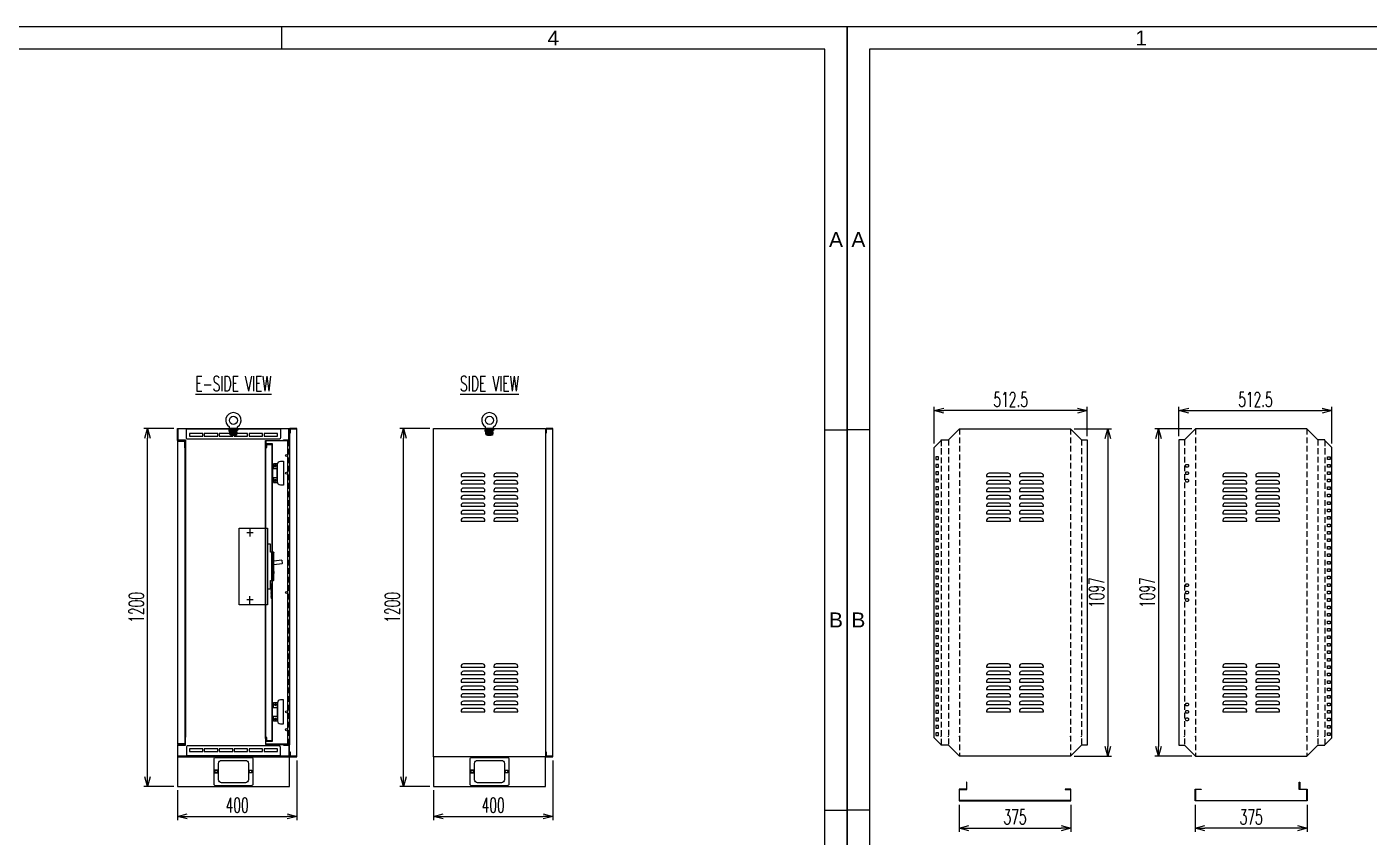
# Model space of a CAD drawing. Header units: millimetres. Extents: x 44190 to 77260, y -67199 to -50358.
# Drawn here: x 57778 to 62274, y -64665 to -61949 of the extents above; entities that cross this region are included whole.
import ezdxf
from ezdxf.enums import TextEntityAlignment as Align

# ---------------------------------------------------------------- set-up
doc = ezdxf.new("R2010")
doc.units = ezdxf.units.MM
doc.header["$LTSCALE"] = 3
for name, pattern in [('ACAD_ISO04W100', [30, 24, -3, 0, -3]), ('CACHE2', [4.7625, 3.175, -1.5875]), ('HIDDEN', [9.525, 6.35, -3.175])]:
    doc.linetypes.add(name, pattern=pattern)
for name, color, linetype in [('1', 3, 'Continuous'), ('@.TEXT', 7, 'Continuous'), ('@.VISIBLE', 7, 'Continuous'), ('centerline', 6, 'ACAD_ISO04W100'), ('dim', 7, 'Continuous'), ('equipments', 2, 'Continuous')]:
    doc.layers.add(name, color=color, linetype=linetype)
for name, color, linetype, lineweight in [('@.DM. NÉT ĐỨT', 8, 'HIDDEN', 9), ('FORT', 2, 'Continuous', 35), ('POINTILLE', 8, 'CACHE2', 25)]:
    doc.layers.add(name, color=color, linetype=linetype, lineweight=lineweight)
doc.styles.add('Ann_w01', font='romans.shx', dxfattribs={"width": 0.6, "bigfont": 'chineset.shx'})
doc.styles.add('Arial', font='arial.ttf')
doc.dimstyles.new('Dim 01_SC25', dxfattribs={"dimscale": 25, "dimtxt": 2, "dimasz": 1.3, "dimexe": 0.5, "dimexo": 0.5, "dimgap": 0.5, "dimtad": 1, "dimdec": 1, "dimzin": 12, "dimdsep": 46, "dimtxsty": 'Ann_w01', "dimblk": 'OPEN30', "dimcen": 1.5, "dimclrd": 6, "dimclre": 6, "dimclrt": 3, "dimadec": 1, "dimazin": 3, "dimtm": 1e-09, "dimtfac": 1, "dimtdec": 1, "dimtmove": 0, "dimatfit": 3, "dimldrblk": 'OPEN30', "dimfxl": 1, "dimtolj": 1, "dimlwd": 20, "dimlwe": 20, "dimarcsym": 0})

# ---------------------------------------------------------------- blocks, each defined once
blk = doc.blocks.new('HL012 D')
at = {"color": 6, "linetype": 'Continuous'}
for p, q in [((13.5, 24.3), (6.5, 24.3)), ((10, 20.8), (10, 27.8)), ((13.5, -24.2), (6.5, -24.2)), ((10, -27.7), (10, -20.7))]:
    blk.add_line(p, q, dxfattribs=at)
at = {"layer": 'centerline'}
for p, q in [((-1, 10), (1, 10)), ((-1, -10), (1, -10))]:
    blk.add_line(p, q, dxfattribs=at)
at = {"layer": 'equipments'}
for points in [[(16, 15), (0, 15), (0, -15), (16, -15)], [(4, -15), (4, -31.5), (16, -31.5), (16, 31.5), (4, 31.5), (4, 15)]]:
    blk.add_lwpolyline(points, dxfattribs=at)
for centre in [(10, 24.3), (10, -24.2)]:
    blk.add_circle(centre, 2.5, dxfattribs=at)
at = {"layer": 'equipments', "color": 8}
for centre in [(10, 24.3), (10, -24.2)]:
    blk.add_arc(centre, 3, 0, 270, dxfattribs=at)
blk = doc.blocks.new('A$Cfe2f87ee')
at = {"color": 2}
blk.add_lwpolyline([(125, 0), (5, 0, -0.414214), (0, 5), (0, 90, -0.414214), (5, 95), (125, 95, -0.414214), (130, 90), (130, 5, -0.414214)], format="xyb", close=True, dxfattribs=at)
for centre in [(7.5, 47.5), (122.5, 47.5)]:
    blk.add_circle(centre, 4.5, dxfattribs=at)
blk = doc.blocks.new('HM12_COTE')
at = {"layer": 'FORT'}
for p, q in [((-11, 9.2), (-9.5, 10)), ((-11, 0.8), (-11, 9.2)), ((-9.5, 0), (-11, 0.8)), ((9.5, 10), (-9.5, 10)), ((-9.5, 0), (9.5, 0)), ((-5.5, 0.8), (-5.5, 9.2)), ((5.5, 0.8), (5.5, 9.2)), ((11, 9.2), (9.5, 10)), ((9.5, 0), (11, 0.8)), ((11, 0.8), (11, 9.2))]:
    blk.add_line(p, q, dxfattribs=at)
for centre, radius, start, end in [((-8.2, 5.1), 4.86, 55.6159, 124.3841), ((-8.2, 4.9), 4.86, 235.6159, 304.3841), ((0, -8.2), 18.2, 72.4121, 107.5879), ((0, 18.2), 18.2, 252.4121, 287.5879), ((8.2, 5.1), 4.86, 55.6159, 124.3841), ((8.2, 4.9), 4.86, 235.6159, 304.3841)]:
    blk.add_arc(centre, radius, start, end, dxfattribs=at)
blk = doc.blocks.new('CALE_M12_IPN')
at = {"layer": 'FORT'}
for p, q in [((-13.5, 3.61), (13.5, 3.61)), ((-13.5, -1.89), (-13.5, 3.61)), ((13.5, 1.89), (-13.5, -1.89)), ((13.5, 3.61), (13.5, 1.89))]:
    blk.add_line(p, q, dxfattribs=at)
at = {"layer": 'POINTILLE'}
for p, q in [((-7, 3.61), (-7, -0.98)), ((7, 3.61), (7, 0.98))]:
    blk.add_line(p, q, dxfattribs=at)
blk = doc.blocks.new('RONDELLE_M12')
at = {"layer": 'FORT'}
blk.add_lwpolyline([(-13.5, 2.5), (-13.5, 0), (13.5, 0), (13.5, 2.5)], close=True, dxfattribs=at)
at = {"layer": 'POINTILLE'}
for p, q in [((-7, 0), (-7, 2.5)), ((7, 0), (7, 2.5))]:
    blk.add_line(p, q, dxfattribs=at)
blk = doc.blocks.new('Lifting Side')
at = {"layer": 'centerline'}
blk.add_line((0, -2), (0, 2), dxfattribs=at)
at = {"layer": 'equipments', "lineweight": 0}
for p, q in [((-13.5, 0), (-13.5, 4.8)), ((13.5, 0), (-13.5, 0)), ((-6, 0), (-6, -24)), ((6, 0), (-6, 0)), ((6, 0), (6, -24)), ((13.5, 0), (13.5, 4.8)), ((6, -24), (-6, -24))]:
    blk.add_line(p, q, dxfattribs=at)
at = {"layer": 'equipments', "color": 8, "lineweight": 0}
for p, q in [((6, -1), (-6, -3)), ((6, -3), (-6, -5)), ((6, -5), (-6, -7)), ((6, -7), (-6, -9)), ((6, -9), (-6, -11)), ((6, -11), (-6, -13)), ((6, -13), (-6, -15)), ((6, -15), (-6, -17)), ((6, -17), (-6, -19)), ((6, -19), (-6, -21)), ((6, -21), (-6, -23))]:
    blk.add_line(p, q, dxfattribs=at)
at = {"layer": 'equipments', "lineweight": 0}
blk.add_circle((0, 27), 13.5, dxfattribs=at)
blk.add_arc((0, 27), 26, 301.2807, 238.7193, dxfattribs=at)
for name, p in [('RONDELLE_M12', (0, -4.5)), ('CALE_M12_IPN', (0, -8.1)), ('HM12_COTE', (0, -20))]:
    blk.add_blockref(name, p)
blk = doc.blocks.new('_Open30')
at = {"color": 0, "linetype": 'ByBlock', "lineweight": -2}
for p, q in [((-1, 0.27), (0, 0)), ((0, 0), (-1, -0.27)), ((0, 0), (-1, 0))]:
    blk.add_line(p, q, dxfattribs=at)
blk = doc.blocks.new('*D301')
at = {"layer": 'Defpoints', "color": 0, "transparency": 16777216}
for p in [(58182, -63294.8), (58282, -63294.8), (58282, -64494.8)]:
    blk.add_point(p, dxfattribs=at)
at = {"layer": 'dim', "color": 6, "lineweight": 20, "transparency": 16777216}
for p, q in [((58269.5, -63294.8), (58169.5, -63294.8)), ((58182, -64462.3), (58182, -63327.3)), ((58269.5, -64494.8), (58169.5, -64494.8))]:
    blk.add_line(p, q, dxfattribs=at)
at = {"layer": 'dim', "color": 6, "lineweight": 20, "transparency": 16777216, "xscale": 32.5, "yscale": 32.5, "zscale": 32.5}
for p, rotation in [((58182, -63294.8), 90), ((58182, -64494.8), 270)]:
    blk.add_blockref('_Open30', p, dxfattribs=dict(at, rotation=rotation))
at = {"layer": 'dim', "color": 3, "transparency": 16777216, "insert": (58144.5, -63894.8), "char_height": 50, "attachment_point": 5, "rotation": 90, "style": 'Ann_w01'}
blk.add_mtext('\\A1;1200', dxfattribs=at)
blk = doc.blocks.new('*D302')
at = {"layer": 'Defpoints', "color": 0, "transparency": 16777216}
for p in [(58682, -64394.8), (58282, -64494.8), (58682, -64594.8)]:
    blk.add_point(p, dxfattribs=at)
at = {"layer": 'dim', "color": 6, "lineweight": 20, "transparency": 16777216}
for p, q in [((58682, -64407.3), (58682, -64607.3)), ((58282, -64507.3), (58282, -64607.3)), ((58314.5, -64594.8), (58649.5, -64594.8))]:
    blk.add_line(p, q, dxfattribs=at)
at = {"layer": 'dim', "color": 6, "lineweight": 20, "transparency": 16777216, "xscale": 32.5, "yscale": 32.5, "zscale": 32.5, "rotation": 180}
blk.add_blockref('_Open30', (58282, -64594.8), dxfattribs=at)
at = {"layer": 'dim', "color": 6, "lineweight": 20, "transparency": 16777216, "xscale": 32.5, "yscale": 32.5, "zscale": 32.5}
blk.add_blockref('_Open30', (58682, -64594.8), dxfattribs=at)
at = {"layer": 'dim', "color": 3, "transparency": 16777216, "insert": (58482, -64557.3), "char_height": 50, "attachment_point": 5, "style": 'Ann_w01'}
blk.add_mtext('\\A1;400', dxfattribs=at)
blk = doc.blocks.new('*D303')
at = {"layer": 'Defpoints', "color": 0, "transparency": 16777216}
for p in [(59039.6, -63294.8), (59139.6, -63294.8), (59139.6, -64494.8)]:
    blk.add_point(p, dxfattribs=at)
at = {"layer": 'dim', "color": 6, "lineweight": 20, "transparency": 16777216}
for p, q in [((59127.1, -63294.8), (59027.1, -63294.8)), ((59039.6, -64462.3), (59039.6, -63327.3)), ((59127.1, -64494.8), (59027.1, -64494.8))]:
    blk.add_line(p, q, dxfattribs=at)
at = {"layer": 'dim', "color": 6, "lineweight": 20, "transparency": 16777216, "xscale": 32.5, "yscale": 32.5, "zscale": 32.5}
for p, rotation in [((59039.6, -63294.8), 90), ((59039.6, -64494.8), 270)]:
    blk.add_blockref('_Open30', p, dxfattribs=dict(at, rotation=rotation))
at = {"layer": 'dim', "color": 3, "transparency": 16777216, "insert": (59002.1, -63894.8), "char_height": 50, "attachment_point": 5, "rotation": 90, "style": 'Ann_w01'}
blk.add_mtext('\\A1;1200', dxfattribs=at)
blk = doc.blocks.new('*D304')
at = {"layer": 'Defpoints', "color": 0, "transparency": 16777216}
for p in [(59539.6, -64394.8), (59139.6, -64494.8), (59539.6, -64594.8)]:
    blk.add_point(p, dxfattribs=at)
at = {"layer": 'dim', "color": 6, "lineweight": 20, "transparency": 16777216}
for p, q in [((59539.6, -64407.3), (59539.6, -64607.3)), ((59139.6, -64507.3), (59139.6, -64607.3)), ((59172.1, -64594.8), (59507.1, -64594.8))]:
    blk.add_line(p, q, dxfattribs=at)
at = {"layer": 'dim', "color": 6, "lineweight": 20, "transparency": 16777216, "xscale": 32.5, "yscale": 32.5, "zscale": 32.5, "rotation": 180}
blk.add_blockref('_Open30', (59139.6, -64594.8), dxfattribs=at)
at = {"layer": 'dim', "color": 6, "lineweight": 20, "transparency": 16777216, "xscale": 32.5, "yscale": 32.5, "zscale": 32.5}
blk.add_blockref('_Open30', (59539.6, -64594.8), dxfattribs=at)
at = {"layer": 'dim', "color": 3, "transparency": 16777216, "insert": (59339.6, -64557.3), "char_height": 50, "attachment_point": 5, "style": 'Ann_w01'}
blk.add_mtext('\\A1;400', dxfattribs=at)
blk = doc.blocks.new('*D307')
at = {"layer": 'Defpoints', "color": 0, "transparency": 16777216}
for p in [(61691.2, -64543.3), (62066.2, -64543.3), (61691.2, -64634.5)]:
    blk.add_point(p, dxfattribs=at)
at = {"layer": 'dim', "color": 6, "lineweight": 20, "transparency": 16777216}
for p, q in [((61691.2, -64555.8), (61691.2, -64647)), ((62066.2, -64555.8), (62066.2, -64647)), ((62033.7, -64634.5), (61723.7, -64634.5))]:
    blk.add_line(p, q, dxfattribs=at)
at = {"layer": 'dim', "color": 6, "lineweight": 20, "transparency": 16777216, "xscale": 32.5, "yscale": 32.5, "zscale": 32.5, "rotation": 180}
blk.add_blockref('_Open30', (61691.2, -64634.5), dxfattribs=at)
at = {"layer": 'dim', "color": 6, "lineweight": 20, "transparency": 16777216, "xscale": 32.5, "yscale": 32.5, "zscale": 32.5}
blk.add_blockref('_Open30', (62066.2, -64634.5), dxfattribs=at)
at = {"layer": 'dim', "color": 3, "transparency": 16777216, "insert": (61878.7, -64597), "char_height": 50, "attachment_point": 5, "style": 'Ann_w01'}
blk.add_mtext('\\A1;375', dxfattribs=at)
blk = doc.blocks.new('*D308')
at = {"layer": 'Defpoints', "color": 0, "transparency": 16777216}
for p in [(61692.5, -63296.3), (61568, -64393.3), (61692.5, -64393.3)]:
    blk.add_point(p, dxfattribs=at)
at = {"layer": 'dim', "color": 6, "lineweight": 20, "transparency": 16777216}
for p, q in [((61680, -63296.3), (61555.5, -63296.3)), ((61568, -63328.8), (61568, -64360.8)), ((61680, -64393.3), (61555.5, -64393.3))]:
    blk.add_line(p, q, dxfattribs=at)
at = {"layer": 'dim', "color": 6, "lineweight": 20, "transparency": 16777216, "xscale": 32.5, "yscale": 32.5, "zscale": 32.5}
for p, rotation in [((61568, -63296.3), 90), ((61568, -64393.3), 270)]:
    blk.add_blockref('_Open30', p, dxfattribs=dict(at, rotation=rotation))
at = {"layer": 'dim', "color": 3, "transparency": 16777216, "insert": (61530.5, -63844.8), "char_height": 50, "attachment_point": 5, "rotation": 90, "style": 'Ann_w01'}
blk.add_mtext('\\A1;1097', dxfattribs=at)
blk = doc.blocks.new('*D309')
at = {"layer": 'Defpoints', "color": 0, "transparency": 16777216}
for p in [(62149.3, -63235.3), (61636.8, -63333.3), (62149.3, -63358.3)]:
    blk.add_point(p, dxfattribs=at)
at = {"layer": 'dim', "color": 6, "lineweight": 20, "transparency": 16777216}
for p, q in [((61636.8, -63320.8), (61636.8, -63222.8)), ((61669.3, -63235.3), (62116.8, -63235.3)), ((62149.3, -63345.8), (62149.3, -63222.8))]:
    blk.add_line(p, q, dxfattribs=at)
at = {"layer": 'dim', "color": 6, "lineweight": 20, "transparency": 16777216, "xscale": 32.5, "yscale": 32.5, "zscale": 32.5, "rotation": 180}
blk.add_blockref('_Open30', (61636.8, -63235.3), dxfattribs=at)
at = {"layer": 'dim', "color": 6, "lineweight": 20, "transparency": 16777216, "xscale": 32.5, "yscale": 32.5, "zscale": 32.5}
blk.add_blockref('_Open30', (62149.3, -63235.3), dxfattribs=at)
at = {"layer": 'dim', "color": 3, "transparency": 16777216, "insert": (61893.1, -63197.8), "char_height": 50, "attachment_point": 5, "style": 'Ann_w01'}
blk.add_mtext('\\A1;512.5', dxfattribs=at)
blk = doc.blocks.new('*D310')
at = {"layer": 'Defpoints', "color": 0, "transparency": 16777216}
for p in [(60900.1, -64543.3), (61275.1, -64543.3), (61275.1, -64634.5)]:
    blk.add_point(p, dxfattribs=at)
at = {"layer": 'dim', "color": 6, "lineweight": 20, "transparency": 16777216}
for p, q in [((60900.1, -64555.8), (60900.1, -64647)), ((61275.1, -64555.8), (61275.1, -64647)), ((60932.6, -64634.5), (61242.6, -64634.5))]:
    blk.add_line(p, q, dxfattribs=at)
at = {"layer": 'dim', "color": 6, "lineweight": 20, "transparency": 16777216, "xscale": 32.5, "yscale": 32.5, "zscale": 32.5, "rotation": 180}
blk.add_blockref('_Open30', (60900.1, -64634.5), dxfattribs=at)
at = {"layer": 'dim', "color": 6, "lineweight": 20, "transparency": 16777216, "xscale": 32.5, "yscale": 32.5, "zscale": 32.5}
blk.add_blockref('_Open30', (61275.1, -64634.5), dxfattribs=at)
at = {"layer": 'dim', "color": 3, "transparency": 16777216, "insert": (61087.6, -64597), "char_height": 50, "attachment_point": 5, "style": 'Ann_w01'}
blk.add_mtext('\\A1;375', dxfattribs=at)
blk = doc.blocks.new('*D311')
at = {"layer": 'Defpoints', "color": 0, "transparency": 16777216}
for p in [(61273.8, -63296.3), (61273.8, -64393.3), (61398.2, -64393.3)]:
    blk.add_point(p, dxfattribs=at)
at = {"layer": 'dim', "color": 6, "lineweight": 20, "transparency": 16777216}
for p, q in [((61286.3, -63296.3), (61410.7, -63296.3)), ((61398.2, -63328.8), (61398.2, -64360.8)), ((61286.3, -64393.3), (61410.7, -64393.3))]:
    blk.add_line(p, q, dxfattribs=at)
at = {"layer": 'dim', "color": 6, "lineweight": 20, "transparency": 16777216, "xscale": 32.5, "yscale": 32.5, "zscale": 32.5}
for p, rotation in [((61398.2, -63296.3), 90), ((61398.2, -64393.3), 270)]:
    blk.add_blockref('_Open30', p, dxfattribs=dict(at, rotation=rotation))
at = {"layer": 'dim', "color": 3, "transparency": 16777216, "insert": (61360.7, -63844.8), "char_height": 50, "attachment_point": 5, "rotation": 90, "style": 'Ann_w01'}
blk.add_mtext('\\A1;1097', dxfattribs=at)
blk = doc.blocks.new('*D312')
at = {"layer": 'Defpoints', "color": 0, "transparency": 16777216}
for p in [(60817, -63235.3), (61329.5, -63333.3), (60817, -63358.3)]:
    blk.add_point(p, dxfattribs=at)
at = {"layer": 'dim', "color": 6, "lineweight": 20, "transparency": 16777216}
for p, q in [((60817, -63345.8), (60817, -63222.8)), ((61297, -63235.3), (60849.5, -63235.3)), ((61329.5, -63320.8), (61329.5, -63222.8))]:
    blk.add_line(p, q, dxfattribs=at)
at = {"layer": 'dim', "color": 6, "lineweight": 20, "transparency": 16777216, "xscale": 32.5, "yscale": 32.5, "zscale": 32.5, "rotation": 180}
blk.add_blockref('_Open30', (60817, -63235.3), dxfattribs=at)
at = {"layer": 'dim', "color": 6, "lineweight": 20, "transparency": 16777216, "xscale": 32.5, "yscale": 32.5, "zscale": 32.5}
blk.add_blockref('_Open30', (61329.5, -63235.3), dxfattribs=at)
at = {"layer": 'dim', "color": 3, "transparency": 16777216, "insert": (61073.2, -63197.8), "char_height": 50, "attachment_point": 5, "style": 'Ann_w01'}
blk.add_mtext('\\A1;512.5', dxfattribs=at)
blk = doc.blocks.new('*U293')
at = {"color": 2}
blk.add_lwpolyline([(32, 5.5), (-32, 5.5, 0.414214), (-40, -2.5), (-40, -5.5), (40, -5.5), (40, -2.5, 0.414214)], format="xyb", close=True, dxfattribs=at)
blk = doc.blocks.new('*U294')
at = {"color": 0, "linetype": 'ByBlock', "lineweight": -2, "transparency": 16777216}
for p in [(0, 150), (110, 150), (0, 125), (0, 100), (110, 125), (110, 100), (0, 75), (0, 50), (110, 75), (110, 50), (0, 25), (0, 0), (110, 25), (110, 0)]:
    blk.add_blockref('*U293', p, dxfattribs=at)
blk = doc.blocks.new('*U295')
at = {"color": 2}
blk.add_lwpolyline([(32, 5.5), (-32, 5.5, 0.414214), (-40, -2.5), (-40, -5.5), (40, -5.5), (40, -2.5, 0.414214)], format="xyb", close=True, dxfattribs=at)
blk = doc.blocks.new('*U296')
at = {"color": 0, "linetype": 'ByBlock', "lineweight": -2, "transparency": 16777216}
for p in [(0, 150), (110, 150), (0, 125), (0, 100), (110, 125), (110, 100), (0, 75), (0, 50), (110, 75), (110, 50), (0, 25), (0, 0), (110, 25), (110, 0)]:
    blk.add_blockref('*U295', p, dxfattribs=at)
blk = doc.blocks.new('*U297')
at = {"color": 2}
blk.add_lwpolyline([(32, 5.5), (-32, 5.5, 0.414214), (-40, -2.5), (-40, -5.5), (40, -5.5), (40, -2.5, 0.414214)], format="xyb", close=True, dxfattribs=at)
blk = doc.blocks.new('*U298')
at = {"color": 0, "linetype": 'ByBlock', "lineweight": -2, "transparency": 16777216}
for p in [(0, 150), (110, 150), (0, 125), (0, 100), (110, 125), (110, 100), (0, 75), (0, 50), (110, 75), (110, 50), (0, 25), (0, 0), (110, 25), (110, 0)]:
    blk.add_blockref('*U297', p, dxfattribs=at)
blk = doc.blocks.new('*U299')
at = {"color": 2}
blk.add_lwpolyline([(32, 5.5), (-32, 5.5, 0.414214), (-40, -2.5), (-40, -5.5), (40, -5.5), (40, -2.5, 0.414214)], format="xyb", close=True, dxfattribs=at)
blk = doc.blocks.new('*U300')
at = {"color": 0, "linetype": 'ByBlock', "lineweight": -2, "transparency": 16777216}
for p in [(0, 150), (110, 150), (0, 125), (0, 100), (110, 125), (110, 100), (0, 75), (0, 50), (110, 75), (110, 50), (0, 25), (0, 0), (110, 25), (110, 0)]:
    blk.add_blockref('*U299', p, dxfattribs=at)
blk = doc.blocks.new('*U289')
at = {"color": 2}
blk.add_lwpolyline([(32, 5.5), (-32, 5.5, 0.414214), (-40, -2.5), (-40, -5.5), (40, -5.5), (40, -2.5, 0.414214)], format="xyb", close=True, dxfattribs=at)
blk = doc.blocks.new('*U290')
at = {"color": 0, "linetype": 'ByBlock', "lineweight": -2, "transparency": 16777216}
for p in [(0, 150), (110, 150), (0, 125), (0, 100), (110, 125), (110, 100), (0, 75), (0, 50), (110, 75), (110, 50), (0, 25), (0, 0), (110, 25), (110, 0)]:
    blk.add_blockref('*U289', p, dxfattribs=at)
blk = doc.blocks.new('*U291')
at = {"color": 2}
blk.add_lwpolyline([(32, 5.5), (-32, 5.5, 0.414214), (-40, -2.5), (-40, -5.5), (40, -5.5), (40, -2.5, 0.414214)], format="xyb", close=True, dxfattribs=at)
blk = doc.blocks.new('*U292')
at = {"color": 0, "linetype": 'ByBlock', "lineweight": -2, "transparency": 16777216}
for p in [(0, 150), (110, 150), (0, 125), (0, 100), (110, 125), (110, 100), (0, 75), (0, 50), (110, 75), (110, 50), (0, 25), (0, 0), (110, 25), (110, 0)]:
    blk.add_blockref('*U291', p, dxfattribs=at)
blk = doc.blocks.new('*U89')
h = blk.add_hatch()
h.set_pattern_fill('ANSI31', color=1, scale=10)
h.set_pattern_definition([(45, (0, 0), (-0.8838835, 0.8838835), [])])
h.paths.add_polyline_path([(268.8, 310), (266.8, 312), (266.8, 264), (268.8, 262)])
h.paths.add_polyline_path([(263.8, 99), (265.8, 97), (265.8, 145), (263.8, 147)])
at = {"color": 1}
for p, q in [((204.2, 317), (182.4, 317)), ((193.3, 333), (193.3, 304.5)), ((204.2, 92), (182.4, 92)), ((193.3, 76), (193.3, 104.5))]:
    blk.add_line(p, q, dxfattribs=at)
for points in [[(266.8, 264), (268.8, 262), (268.8, 310), (266.8, 312)], [(263.8, 99), (265.8, 97), (265.8, 145), (263.8, 147)]]:
    blk.add_lwpolyline(points, close=True, dxfattribs=at)
at = {"layer": '1', "color": 7, "linetype": 'Continuous', "lineweight": 15}
for p, q in [((260.8, 279.5), (251.8, 279.5)), ((261.8, 252), (261.8, 278.5)), ((265.8, 252), (261.8, 252)), ((266.8, 158), (266.8, 251)), ((272.3, 252), (269.8, 252)), ((272.8, 157.5), (272.8, 251.5)), ((273.3, 248.3), (272.8, 248.3)), ((273.3, 243.5), (272.8, 243.5)), ((299.6, 225), (272.8, 222.2)), ((273.3, 243.5), (273.3, 248.3)), ((272.8, 210.4), (300.9, 214.3)), ((272.8, 187.2), (273.3, 187.2)), ((273.3, 180.7), (272.8, 180.7)), ((301.8, 215.4), (300.7, 224.1)), ((261.8, 157), (265.8, 157)), ((261.8, 130.5), (261.8, 157)), ((269.8, 157), (272.3, 157)), ((251.8, 129.5), (260.8, 129.5))]:
    blk.add_line(p, q, dxfattribs=at)
blk.add_lwpolyline([(156.8, 333), (251.8, 333), (251.8, 76), (156.8, 76)], close=True, dxfattribs=at)
for centre, start, end in [((260.8, 278.5), 0, 90), ((265.8, 158), 270, 0), ((260.8, 130.5), 270, 0)]:
    blk.add_arc(centre, 1, start, end, dxfattribs=at)
at = {"layer": '1', "color": 7, "linetype": 'Continuous', "lineweight": 15, "extrusion": (0, 0, -1)}
for centre, radius, start, end in [((-265.8, 251), 1, 90, 180), ((-272.3, 251.5), 0.5, 90, 180), ((-299.7, 224), 1, 84.0797, 173.1), ((-300.8, 215.3), 1, 173.1, 262.0664), ((-272.3, 157.5), 0.5, 180, 270)]:
    blk.add_arc(centre, radius, start, end, dxfattribs=at)
at = {"layer": '1', "color": 7, "linetype": 'Continuous', "lineweight": 15}
for points, knots in [([(269.8, 252), (268.8, 252), (267.9, 252), (266.3, 252), (265.8, 252), (265.8, 252)], [0, 0, 0, 0, 0.5, 0.5, 1, 1, 1, 1]), ([(273.3, 187.2), (273.3, 187.2), (273.3, 187.2), (273.3, 187.1), (273.3, 187), (273.3, 186.7), (273.3, 186.5), (273.3, 186), (273.3, 185.7), (273.3, 185), (273.3, 184.7), (273.3, 183.9), (273.3, 183.6), (273.3, 182.9), (273.3, 182.5), (273.3, 181.9), (273.3, 181.6), (273.3, 181.2), (273.3, 181), (273.3, 180.8), (273.3, 180.7), (273.3, 180.7)], [0, 0, 0, 0, 0.036377, 0.036377, 0.144533, 0.144533, 0.251325, 0.251325, 0.358991, 0.358991, 0.46668, 0.46668, 0.573403, 0.573403, 0.681545, 0.681545, 0.78833, 0.78833, 0.896306, 0.896306, 1, 1, 1, 1]), ([(265.8, 157), (265.8, 157), (266.3, 157), (267.9, 157), (268.8, 157), (269.8, 157)], [0, 0, 0, 0, 0.5, 0.5, 1, 1, 1, 1])]:
    blk.add_open_spline(points, degree=3, knots=knots, dxfattribs=at)
blk = doc.blocks.new('KHUNG BAN VE (Made by Tung)')
at = {"layer": '@.VISIBLE', "color": 8}
for p, q in [((221.25, 207), (221.25, 210)), ((3, 156), (0, 156)), ((294, 156), (297, 156)), ((3, 105), (0, 105)), ((294, 105), (297, 105))]:
    blk.add_line(p, q, dxfattribs=at)
for points in [[(0, 0), (297, 0), (297, 210), (0, 210)], [(3, 3), (294, 3), (294, 207), (3, 207)]]:
    blk.add_lwpolyline(points, close=True, dxfattribs=at)
at = {"layer": '@.TEXT', "color": 1, "style": 'Arial'}
for s, p in [('1', (39.375, 208.5)), ('4', (257.625, 208.5)), ('A', (1.5, 181.5)), ('A', (295.5, 181.5)), ('B', (1.5, 130.5)), ('B', (295.5, 130.5))]:
    blk.add_text(s, height=2, dxfattribs=at).set_placement(p, align=Align.MIDDLE_CENTER)
for tag, height, p in [('DESIGNER_NAME', 2, (38, 15.5)), ('PROJECT_CODE', 2, (258.5, 15.5)), ('SCALE', 2, (289, 15.5)), ('APPROVED_NAME', 2, (38, 10.5)), ('CUSTOMER_NAME', 2, (258.5, 10.5)), ('PAGE', 2, (289, 10.5)), ('DRAWING_NAME', 4, (173, 8)), ('TOTAL', 2, (289, 5.5))]:
    blk.add_attdef(tag, text='', height=height, dxfattribs=at).set_placement(p, align=Align.MIDDLE_CENTER)

msp = doc.modelspace()

# ---------------------------------------------------------------- linework, layer by layer
at = {"color": 1}
for p, q in [((58627.03, -63297.81), (58312.03, -63297.81)), ((60840.57, -63361.22), (60840.57, -63363.22)), ((60864.27, -63361.22), (60864.27, -63363.22)), ((60901.47, -63361.22), (60901.47, -63363.22)), ((61273.67, -63361.22), (61273.67, -63363.22)), ((61310.87, -63361.22), (61310.87, -63363.22)), ((61655.41, -63361.22), (61655.41, -63363.22)), ((61692.61, -63361.22), (61692.61, -63363.22)), ((62064.81, -63361.22), (62064.81, -63363.22)), ((62102.01, -63361.22), (62102.01, -63363.22)), ((62125.71, -63361.22), (62125.71, -63363.22)), ((60840.57, -64328.39), (60840.57, -64326.39)), ((60864.27, -64328.39), (60864.27, -64326.39)), ((60901.47, -64328.39), (60901.47, -64326.39)), ((61273.67, -64328.39), (61273.67, -64326.39)), ((61310.87, -64328.39), (61310.87, -64326.39)), ((61655.41, -64328.39), (61655.41, -64326.39)), ((61692.61, -64328.39), (61692.61, -64326.39)), ((62064.81, -64328.39), (62064.81, -64326.39)), ((62102.01, -64328.39), (62102.01, -64326.39)), ((62125.71, -64328.39), (62125.71, -64326.39)), ((58627.03, -64391.81), (58312.03, -64391.81))]:
    msp.add_line(p, q, dxfattribs=at)
at = {"color": 6}
for p, q in [((58652.03, -64352.81), (58652.03, -63336.81)), ((58577.03, -64334.31), (58577.03, -63355.31)), ((58578.53, -64334.31), (58578.53, -63355.31))]:
    msp.add_line(p, q, dxfattribs=at)
at = {"linetype": 'HIDDEN'}
msp.add_line((58655.53, -63334.81), (58655.53, -64354.81), dxfattribs=at)
for p, q in [((58657.03, -63334.81), (58657.03, -64354.81)), ((58307.03, -63359.81), (58307.03, -64329.81)), ((58308.53, -63359.81), (58308.53, -64329.81))]:
    msp.add_line(p, q)
for points in [[(58307.03, -63359.81), (58307.03, -63334.81), (58282.03, -63334.81), (58282.03, -63294.81), (58657.03, -63294.81), (58657.03, -63334.81), (58637.03, -63334.81), (58637.03, -63333.31), (58655.53, -63333.31), (58655.53, -63296.31), (58283.53, -63296.31), (58283.53, -63333.31), (58308.53, -63333.31), (58308.53, -63359.81)], [(59514.6, -64394.81), (59139.6, -64394.81), (59139.6, -63294.81), (59514.6, -63294.81)], [(61273.77, -64393.31), (60901.37, -64393.31), (60864.37, -64356.31), (60840.47, -64356.31), (60840.47, -64354.81), (60816.97, -64331.31), (60816.97, -63358.31), (60840.47, -63334.81), (60840.47, -63333.31), (60864.37, -63333.31), (60901.37, -63296.31), (61273.77, -63296.31), (61310.77, -63333.31), (61329.47, -63333.31), (61329.47, -64356.31), (61310.77, -64356.31)], [(61692.51, -64393.31), (62064.91, -64393.31), (62101.91, -64356.31), (62125.81, -64356.31), (62125.81, -64354.81), (62149.31, -64331.31), (62149.31, -63358.31), (62125.81, -63334.81), (62125.81, -63333.31), (62101.91, -63333.31), (62064.91, -63296.31), (61692.51, -63296.31), (61655.51, -63333.31), (61636.81, -63333.31), (61636.81, -64356.31), (61655.51, -64356.31)], [(60831.47, -63390.31), (60822.47, -63390.31), (60822.47, -63399.31), (60831.47, -63399.31)], [(62134.81, -63390.31), (62143.81, -63390.31), (62143.81, -63399.31), (62134.81, -63399.31)], [(60831.47, -63415.31), (60822.47, -63415.31), (60822.47, -63424.31), (60831.47, -63424.31)], [(60831.47, -63440.31), (60822.47, -63440.31), (60822.47, -63449.31), (60831.47, -63449.31)], [(62134.81, -63415.31), (62143.81, -63415.31), (62143.81, -63424.31), (62134.81, -63424.31)], [(62134.81, -63440.31), (62143.81, -63440.31), (62143.81, -63449.31), (62134.81, -63449.31)], [(60831.47, -63465.31), (60822.47, -63465.31), (60822.47, -63474.31), (60831.47, -63474.31)], [(62134.81, -63465.31), (62143.81, -63465.31), (62143.81, -63474.31), (62134.81, -63474.31)], [(60831.47, -63490.31), (60822.47, -63490.31), (60822.47, -63499.31), (60831.47, -63499.31)], [(60831.47, -63515.31), (60822.47, -63515.31), (60822.47, -63524.31), (60831.47, -63524.31)], [(62134.81, -63490.31), (62143.81, -63490.31), (62143.81, -63499.31), (62134.81, -63499.31)], [(62134.81, -63515.31), (62143.81, -63515.31), (62143.81, -63524.31), (62134.81, -63524.31)], [(60831.47, -63540.31), (60822.47, -63540.31), (60822.47, -63549.31), (60831.47, -63549.31)], [(60831.47, -63565.31), (60822.47, -63565.31), (60822.47, -63574.31), (60831.47, -63574.31)], [(62134.81, -63540.31), (62143.81, -63540.31), (62143.81, -63549.31), (62134.81, -63549.31)], [(62134.81, -63565.31), (62143.81, -63565.31), (62143.81, -63574.31), (62134.81, -63574.31)], [(60831.47, -63590.31), (60822.47, -63590.31), (60822.47, -63599.31), (60831.47, -63599.31)], [(60831.47, -63615.31), (60822.47, -63615.31), (60822.47, -63624.31), (60831.47, -63624.31)], [(62134.81, -63590.31), (62143.81, -63590.31), (62143.81, -63599.31), (62134.81, -63599.31)], [(62134.81, -63615.31), (62143.81, -63615.31), (62143.81, -63624.31), (62134.81, -63624.31)], [(60831.47, -63640.31), (60822.47, -63640.31), (60822.47, -63649.31), (60831.47, -63649.31)], [(60831.47, -63665.31), (60822.47, -63665.31), (60822.47, -63674.31), (60831.47, -63674.31)], [(62134.81, -63640.31), (62143.81, -63640.31), (62143.81, -63649.31), (62134.81, -63649.31)], [(62134.81, -63665.31), (62143.81, -63665.31), (62143.81, -63674.31), (62134.81, -63674.31)], [(60831.47, -63690.31), (60822.47, -63690.31), (60822.47, -63699.31), (60831.47, -63699.31)], [(62134.81, -63690.31), (62143.81, -63690.31), (62143.81, -63699.31), (62134.81, -63699.31)], [(60831.47, -63715.31), (60822.47, -63715.31), (60822.47, -63724.31), (60831.47, -63724.31)], [(60831.47, -63740.31), (60822.47, -63740.31), (60822.47, -63749.31), (60831.47, -63749.31)], [(62134.81, -63715.31), (62143.81, -63715.31), (62143.81, -63724.31), (62134.81, -63724.31)], [(62134.81, -63740.31), (62143.81, -63740.31), (62143.81, -63749.31), (62134.81, -63749.31)], [(60831.47, -63765.31), (60822.47, -63765.31), (60822.47, -63774.31), (60831.47, -63774.31)], [(60831.47, -63790.31), (60822.47, -63790.31), (60822.47, -63799.31), (60831.47, -63799.31)], [(62134.81, -63765.31), (62143.81, -63765.31), (62143.81, -63774.31), (62134.81, -63774.31)], [(62134.81, -63790.31), (62143.81, -63790.31), (62143.81, -63799.31), (62134.81, -63799.31)], [(60831.47, -63815.31), (60822.47, -63815.31), (60822.47, -63824.31), (60831.47, -63824.31)], [(60831.47, -63840.31), (60822.47, -63840.31), (60822.47, -63849.31), (60831.47, -63849.31)], [(62134.81, -63815.31), (62143.81, -63815.31), (62143.81, -63824.31), (62134.81, -63824.31)], [(62134.81, -63840.31), (62143.81, -63840.31), (62143.81, -63849.31), (62134.81, -63849.31)], [(60831.47, -63865.31), (60822.47, -63865.31), (60822.47, -63874.31), (60831.47, -63874.31)], [(60831.47, -63890.31), (60822.47, -63890.31), (60822.47, -63899.31), (60831.47, -63899.31)], [(62134.81, -63865.31), (62143.81, -63865.31), (62143.81, -63874.31), (62134.81, -63874.31)], [(62134.81, -63890.31), (62143.81, -63890.31), (62143.81, -63899.31), (62134.81, -63899.31)], [(60831.47, -63915.31), (60822.47, -63915.31), (60822.47, -63924.31), (60831.47, -63924.31)], [(62134.81, -63915.31), (62143.81, -63915.31), (62143.81, -63924.31), (62134.81, -63924.31)], [(60831.47, -63940.31), (60822.47, -63940.31), (60822.47, -63949.31), (60831.47, -63949.31)], [(60831.47, -63965.31), (60822.47, -63965.31), (60822.47, -63974.31), (60831.47, -63974.31)], [(62134.81, -63940.31), (62143.81, -63940.31), (62143.81, -63949.31), (62134.81, -63949.31)], [(62134.81, -63965.31), (62143.81, -63965.31), (62143.81, -63974.31), (62134.81, -63974.31)], [(60831.47, -63990.31), (60822.47, -63990.31), (60822.47, -63999.31), (60831.47, -63999.31)], [(60831.47, -64015.31), (60822.47, -64015.31), (60822.47, -64024.31), (60831.47, -64024.31)], [(62134.81, -63990.31), (62143.81, -63990.31), (62143.81, -63999.31), (62134.81, -63999.31)], [(62134.81, -64015.31), (62143.81, -64015.31), (62143.81, -64024.31), (62134.81, -64024.31)], [(60831.47, -64040.31), (60822.47, -64040.31), (60822.47, -64049.31), (60831.47, -64049.31)], [(60831.47, -64065.31), (60822.47, -64065.31), (60822.47, -64074.31), (60831.47, -64074.31)], [(62134.81, -64040.31), (62143.81, -64040.31), (62143.81, -64049.31), (62134.81, -64049.31)], [(62134.81, -64065.31), (62143.81, -64065.31), (62143.81, -64074.31), (62134.81, -64074.31)], [(60831.47, -64090.31), (60822.47, -64090.31), (60822.47, -64099.31), (60831.47, -64099.31)], [(60831.47, -64115.31), (60822.47, -64115.31), (60822.47, -64124.31), (60831.47, -64124.31)], [(62134.81, -64090.31), (62143.81, -64090.31), (62143.81, -64099.31), (62134.81, -64099.31)], [(62134.81, -64115.31), (62143.81, -64115.31), (62143.81, -64124.31), (62134.81, -64124.31)], [(60831.47, -64140.31), (60822.47, -64140.31), (60822.47, -64149.31), (60831.47, -64149.31)], [(62134.81, -64140.31), (62143.81, -64140.31), (62143.81, -64149.31), (62134.81, -64149.31)], [(60831.47, -64165.31), (60822.47, -64165.31), (60822.47, -64174.31), (60831.47, -64174.31)], [(60831.47, -64190.31), (60822.47, -64190.31), (60822.47, -64199.31), (60831.47, -64199.31)], [(62134.81, -64165.31), (62143.81, -64165.31), (62143.81, -64174.31), (62134.81, -64174.31)], [(62134.81, -64190.31), (62143.81, -64190.31), (62143.81, -64199.31), (62134.81, -64199.31)], [(60831.47, -64215.31), (60822.47, -64215.31), (60822.47, -64224.31), (60831.47, -64224.31)], [(60831.47, -64240.31), (60822.47, -64240.31), (60822.47, -64249.31), (60831.47, -64249.31)], [(62134.81, -64215.31), (62143.81, -64215.31), (62143.81, -64224.31), (62134.81, -64224.31)], [(62134.81, -64240.31), (62143.81, -64240.31), (62143.81, -64249.31), (62134.81, -64249.31)], [(60831.47, -64265.31), (60822.47, -64265.31), (60822.47, -64274.31), (60831.47, -64274.31)], [(60831.47, -64290.31), (60822.47, -64290.31), (60822.47, -64299.31), (60831.47, -64299.31)], [(62134.81, -64265.31), (62143.81, -64265.31), (62143.81, -64274.31), (62134.81, -64274.31)], [(62134.81, -64290.31), (62143.81, -64290.31), (62143.81, -64299.31), (62134.81, -64299.31)], [(58307.03, -64329.81), (58307.03, -64354.81), (58282.03, -64354.81), (58282.03, -64394.81), (58657.03, -64394.81), (58657.03, -64354.81), (58637.03, -64354.81), (58637.03, -64356.31), (58655.53, -64356.31), (58655.53, -64393.31), (58283.53, -64393.31), (58283.53, -64356.31), (58308.53, -64356.31), (58308.53, -64329.81)], [(60831.47, -64315.31), (60822.47, -64315.31), (60822.47, -64324.31), (60831.47, -64324.31)], [(62134.81, -64315.31), (62143.81, -64315.31), (62143.81, -64324.31), (62134.81, -64324.31)], [(58657.03, -64394.81), (58282.03, -64394.81), (58282.03, -64494.81), (58657.03, -64494.81)], [(59514.6, -64394.81), (59139.6, -64394.81), (59139.6, -64494.81), (59514.6, -64494.81)], [(58407.53, -64440.31), (58407.53, -64449.31), (58416.53, -64449.31), (58416.53, -64440.31)], [(58531.53, -64440.31), (58531.53, -64449.31), (58522.53, -64449.31), (58522.53, -64440.31)], [(59265.1, -64440.31), (59265.1, -64449.31), (59274.1, -64449.31), (59274.1, -64440.31)], [(59389.1, -64440.31), (59389.1, -64449.31), (59380.1, -64449.31), (59380.1, -64440.31)], [(60925.07, -64479.81), (60925.07, -64503.31), (60900.07, -64503.31), (60900.07, -64543.31), (61275.07, -64543.31), (61275.07, -64503.31), (61255.07, -64503.31), (61255.07, -64504.81), (61273.57, -64504.81), (61273.57, -64541.81), (60901.57, -64541.81), (60901.57, -64504.81), (60926.57, -64504.81), (60926.57, -64479.81)], [(62041.21, -64479.81), (62041.21, -64503.31), (62066.21, -64503.31), (62066.21, -64543.31), (61691.21, -64543.31), (61691.21, -64503.31), (61711.21, -64503.31), (61711.21, -64504.81), (61692.71, -64504.81), (61692.71, -64541.81), (62064.71, -64541.81), (62064.71, -64504.81), (62039.71, -64504.81), (62039.71, -64479.81)]]:
    msp.add_lwpolyline(points, close=True)
at = {"color": 1}
for points in [[(58312.03, -63326.31), (58312.03, -63296.31), (58627.03, -63296.31), (58627.03, -63326.31, -0.4142136), (58622.03, -63331.31), (58317.03, -63331.31, -0.4142136)], [(58312.03, -64363.31), (58312.03, -64393.31), (58627.03, -64393.31), (58627.03, -64363.31, 0.4142136), (58622.03, -64358.31), (58317.03, -64358.31, 0.4142136)]]:
    msp.add_lwpolyline(points, format="xyb", close=True, dxfattribs=at)
at = {"color": 4}
for points in [[(58680.53, -64393.31), (58660.53, -64393.31), (58660.53, -64379.81), (58659.03, -64379.81), (58659.03, -64394.81), (58682.03, -64394.81), (58682.03, -63294.81), (58659.03, -63294.81), (58659.03, -63309.81), (58660.53, -63309.81), (58660.53, -63296.31), (58680.53, -63296.31)], [(59538.1, -64393.31), (59518.1, -64393.31), (59518.1, -64379.81), (59516.6, -64379.81), (59516.6, -64394.81), (59539.6, -64394.81), (59539.6, -63294.81), (59516.6, -63294.81), (59516.6, -63309.81), (59518.1, -63309.81), (59518.1, -63296.31), (59538.1, -63296.31)], [(58305.03, -64351.81), (58283.53, -64351.81), (58283.53, -63337.81), (58305.03, -63337.81), (58305.03, -63336.31), (58282.03, -63336.31), (58282.03, -64353.31), (58305.03, -64353.31)], [(58598.53, -64341.31), (58581.53, -64341.31), (58581.53, -64330.81), (58580.03, -64330.81), (58580.03, -64342.81), (58600.03, -64342.81), (58600.03, -63346.81), (58580.03, -63346.81), (58580.03, -63358.81), (58581.53, -63358.81), (58581.53, -63348.31), (58598.53, -63348.31)]]:
    msp.add_lwpolyline(points, close=True, dxfattribs=at)
at = {"color": 1}
for points in [[(58322.03, -63320.81), (58367.03, -63320.81), (58367.03, -63311.81), (58322.03, -63311.81)], [(58372.03, -63320.81), (58417.03, -63320.81), (58417.03, -63311.81), (58372.03, -63311.81)], [(58422.03, -63320.81), (58467.03, -63320.81), (58467.03, -63311.81), (58422.03, -63311.81)], [(58472.03, -63320.81), (58517.03, -63320.81), (58517.03, -63311.81), (58472.03, -63311.81)], [(58522.03, -63320.81), (58567.03, -63320.81), (58567.03, -63311.81), (58522.03, -63311.81)], [(58572.03, -63320.81), (58617.03, -63320.81), (58617.03, -63311.81), (58572.03, -63311.81)], [(58322.03, -64377.81), (58367.03, -64377.81), (58367.03, -64368.81), (58322.03, -64368.81)], [(58372.03, -64377.81), (58417.03, -64377.81), (58417.03, -64368.81), (58372.03, -64368.81)], [(58422.03, -64377.81), (58467.03, -64377.81), (58467.03, -64368.81), (58422.03, -64368.81)], [(58472.03, -64377.81), (58517.03, -64377.81), (58517.03, -64368.81), (58472.03, -64368.81)], [(58522.03, -64377.81), (58567.03, -64377.81), (58567.03, -64368.81), (58522.03, -64368.81)], [(58572.03, -64377.81), (58617.03, -64377.81), (58617.03, -64368.81), (58572.03, -64368.81)]]:
    msp.add_lwpolyline(points, close=True, dxfattribs=at)
at = {"color": 6}
for points in [[(58577.03, -63355.31), (58577.03, -63335.31), (58652.03, -63335.31), (58652.03, -63336.81), (58578.53, -63336.81), (58578.53, -63355.31)], [(58577.03, -64334.31), (58577.03, -64354.31), (58652.03, -64354.31), (58652.03, -64352.81), (58578.53, -64352.81), (58578.53, -64334.31)]]:
    msp.add_lwpolyline(points, close=True, dxfattribs=at)
for points in [[(58637.03, -63404.81), (58637.03, -63484.81), (58627.03, -63484.81, -0.4142136), (58617.03, -63474.81), (58617.03, -63414.81, -0.4142136), (58627.03, -63404.81)], [(58637.03, -64284.81), (58637.03, -64204.81), (58627.03, -64204.81, 0.4142136), (58617.03, -64214.81), (58617.03, -64274.81, 0.4142136), (58627.03, -64284.81)]]:
    msp.add_lwpolyline(points, format="xyb", close=True, dxfattribs=at)
for points in [[(61658.01, -63419.81), (61658.01, -63419.81, 0.4142136), (61661.51, -63423.31), (61666.51, -63423.31, 0.4142136), (61670.01, -63419.81), (61670.01, -63419.81, 0.4142136), (61666.51, -63416.31), (61661.51, -63416.31, 0.4142136)], [(61658.01, -63444.81), (61658.01, -63444.81, 0.4142136), (61661.51, -63448.31), (61666.51, -63448.31, 0.4142136), (61670.01, -63444.81), (61670.01, -63444.81, 0.4142136), (61666.51, -63441.31), (61661.51, -63441.31, 0.4142136)], [(61658.01, -63469.81), (61658.01, -63469.81, 0.4142136), (61661.51, -63473.31), (61666.51, -63473.31, 0.4142136), (61670.01, -63469.81), (61670.01, -63469.81, 0.4142136), (61666.51, -63466.31), (61661.51, -63466.31, 0.4142136)], [(61658.01, -63819.81), (61658.01, -63819.81, 0.4142136), (61661.51, -63823.31), (61666.51, -63823.31, 0.4142136), (61670.01, -63819.81), (61670.01, -63819.81, 0.4142136), (61666.51, -63816.31), (61661.51, -63816.31, 0.4142136)], [(61658.01, -63844.81), (61658.01, -63844.81, 0.4142136), (61661.51, -63848.31), (61666.51, -63848.31, 0.4142136), (61670.01, -63844.81), (61670.01, -63844.81, 0.4142136), (61666.51, -63841.31), (61661.51, -63841.31, 0.4142136)], [(61658.01, -63869.81), (61658.01, -63869.81, 0.4142136), (61661.51, -63873.31), (61666.51, -63873.31, 0.4142136), (61670.01, -63869.81), (61670.01, -63869.81, 0.4142136), (61666.51, -63866.31), (61661.51, -63866.31, 0.4142136)], [(61658.01, -64219.81), (61658.01, -64219.81, 0.4142136), (61661.51, -64223.31), (61666.51, -64223.31, 0.4142136), (61670.01, -64219.81), (61670.01, -64219.81, 0.4142136), (61666.51, -64216.31), (61661.51, -64216.31, 0.4142136)], [(61658.01, -64244.81), (61658.01, -64244.81, 0.4142136), (61661.51, -64248.31), (61666.51, -64248.31, 0.4142136), (61670.01, -64244.81), (61670.01, -64244.81, 0.4142136), (61666.51, -64241.31), (61661.51, -64241.31, 0.4142136)], [(61658.01, -64269.81), (61658.01, -64269.81, 0.4142136), (61661.51, -64273.31), (61666.51, -64273.31, 0.4142136), (61670.01, -64269.81), (61670.01, -64269.81, 0.4142136), (61666.51, -64266.31), (61661.51, -64266.31, 0.4142136)], [(58509.53, -64482.31), (58429.53, -64482.31, -0.4142136), (58419.53, -64472.31), (58419.53, -64417.31, -0.4142136), (58429.53, -64407.31), (58509.53, -64407.31, -0.4142136), (58519.53, -64417.31), (58519.53, -64472.31, -0.4142136)], [(59367.1, -64482.31), (59287.1, -64482.31, -0.4142136), (59277.1, -64472.31), (59277.1, -64417.31, -0.4142136), (59287.1, -64407.31), (59367.1, -64407.31, -0.4142136), (59377.1, -64417.31), (59377.1, -64472.31, -0.4142136)]]:
    msp.add_lwpolyline(points, format="xyb", close=True)
for centre in [(58647.03, -63385.31), (58647.03, -63444.81), (58647.03, -63844.81), (58647.03, -64244.81), (58647.03, -64304.31)]:
    msp.add_circle(centre, 3.5, dxfattribs=at)
at = {"layer": '@.DM. NÉT ĐỨT', "linetype": 'HIDDEN'}
for p, q in [((60864.27, -63333.31), (60864.27, -64356.31)), ((62102.01, -63333.31), (62102.01, -64356.31))]:
    msp.add_line(p, q, dxfattribs=at)
for points in [[(60901.47, -63296.31), (60901.47, -64393.31)], [(61273.67, -63296.31), (61273.67, -64393.31)], [(61692.61, -63296.31), (61692.61, -64393.31)], [(62064.81, -63296.31), (62064.81, -64393.31)], [(60840.57, -63334.81), (60840.57, -64354.81)], [(61310.87, -63333.31), (61310.87, -64356.31)], [(61655.41, -63333.31), (61655.41, -64356.31)], [(62125.71, -63334.81), (62125.71, -64354.81)]]:
    msp.add_lwpolyline(points, dxfattribs=at)

# ---------------------------------------------------------------- block references
for name, p in [('*U296', (59272.1, -63600.31)), ('*U300', (61032.57, -63600.31)), ('*U292', (61823.71, -63600.31)), ('*U294', (59272.1, -64239.31)), ('*U298', (61032.57, -64239.31)), ('*U290', (61823.71, -64239.31)), ('A$Cfe2f87ee', (58404.53, -64492.31)), ('A$Cfe2f87ee', (59262.1, -64492.31))]:
    msp.add_blockref(name, p)
at = {"color": 3}
msp.add_blockref('*U89', (58331.76, -63961.77), dxfattribs=at)
at = {"layer": '@.VISIBLE', "xscale": 25, "yscale": 25, "zscale": 25}
for p in [(53100.49, -67199.1), (60525.49, -67199.1)]:
    msp.add_blockref('KHUNG BAN VE (Made by Tung)', p, dxfattribs=at)
at = {"layer": 'equipments'}
for name, p in [('Lifting Side', (58469.53, -63294.81)), ('Lifting Side', (59327.1, -63294.81)), ('HL012 D', (58600.03, -63444.81))]:
    msp.add_blockref(name, p, dxfattribs=at)
at = {"layer": 'equipments', "xscale": -1, "rotation": 180}
msp.add_blockref('HL012 D', (58600.03, -64244.81), dxfattribs=at)

# ---------------------------------------------------------------- texts
at = {"layer": 'dim', "color": 2, "char_height": 50, "attachment_point": 5, "style": 'Ann_w01'}
for s, insert in [('\\A1;{\\LE-SIDE VIEW}', (58469.53, -63144.81)), ('\\A1;{\\LSIDE VIEW}', (59327.1, -63144.81))]:
    msp.add_mtext(s, dxfattribs=dict(at, insert=insert))

# ---------------------------------------------------------------- dimensions: what is measured, and where the dimension line sits
at = {"layer": 'dim'}
for base, p1, p2, angle, picture, middle in [((60816.97, -63235.34), (61329.47, -63333.31), (60816.97, -63358.31), 180, '*D312', (61073.22, -63197.84)), ((58182.03, -63294.81), (58282.03, -64494.81), (58282.03, -63294.81), 90, '*D301', (58144.53, -63894.81)), ((59039.6, -63294.81), (59139.6, -64494.81), (59139.6, -63294.81), 90, '*D303', (59002.1, -63894.81)), ((61398.24, -64393.31), (61273.77, -63296.31), (61273.77, -64393.31), 90, '*D311', (61360.74, -63844.81)), ((61568.03, -64393.31), (61692.51, -63296.31), (61692.51, -64393.31), 90, '*D308', (61530.53, -63844.81)), ((61275.07, -64634.47), (60900.07, -64543.31), (61275.07, -64543.31), 180, '*D310', (61087.57, -64596.97))]:
    dim = msp.add_linear_dim(base=base, p1=p1, p2=p2, angle=angle, dimstyle='Dim 01_SC25', dxfattribs=at)
    dim.commit()
    dim.dimension.update_dxf_attribs({"geometry": picture, "text_midpoint": middle})
for base, p1, p2, picture, middle in [((62149.31, -63235.34), (61636.81, -63333.31), (62149.31, -63358.31), '*D309', (61893.06, -63197.84)), ((58682.03, -64594.81), (58282.03, -64494.81), (58682.03, -64394.81), '*D302', (58482.03, -64557.31)), ((59539.6, -64594.81), (59139.6, -64494.81), (59539.6, -64394.81), '*D304', (59339.6, -64557.31)), ((61691.21, -64634.47), (62066.21, -64543.31), (61691.21, -64543.31), '*D307', (61878.71, -64596.97))]:
    dim = msp.add_linear_dim(base=base, p1=p1, p2=p2, dimstyle='Dim 01_SC25', dxfattribs=at)
    dim.commit()
    dim.dimension.update_dxf_attribs({"geometry": picture, "text_midpoint": middle})

doc.saveas('drawing.dxf')
